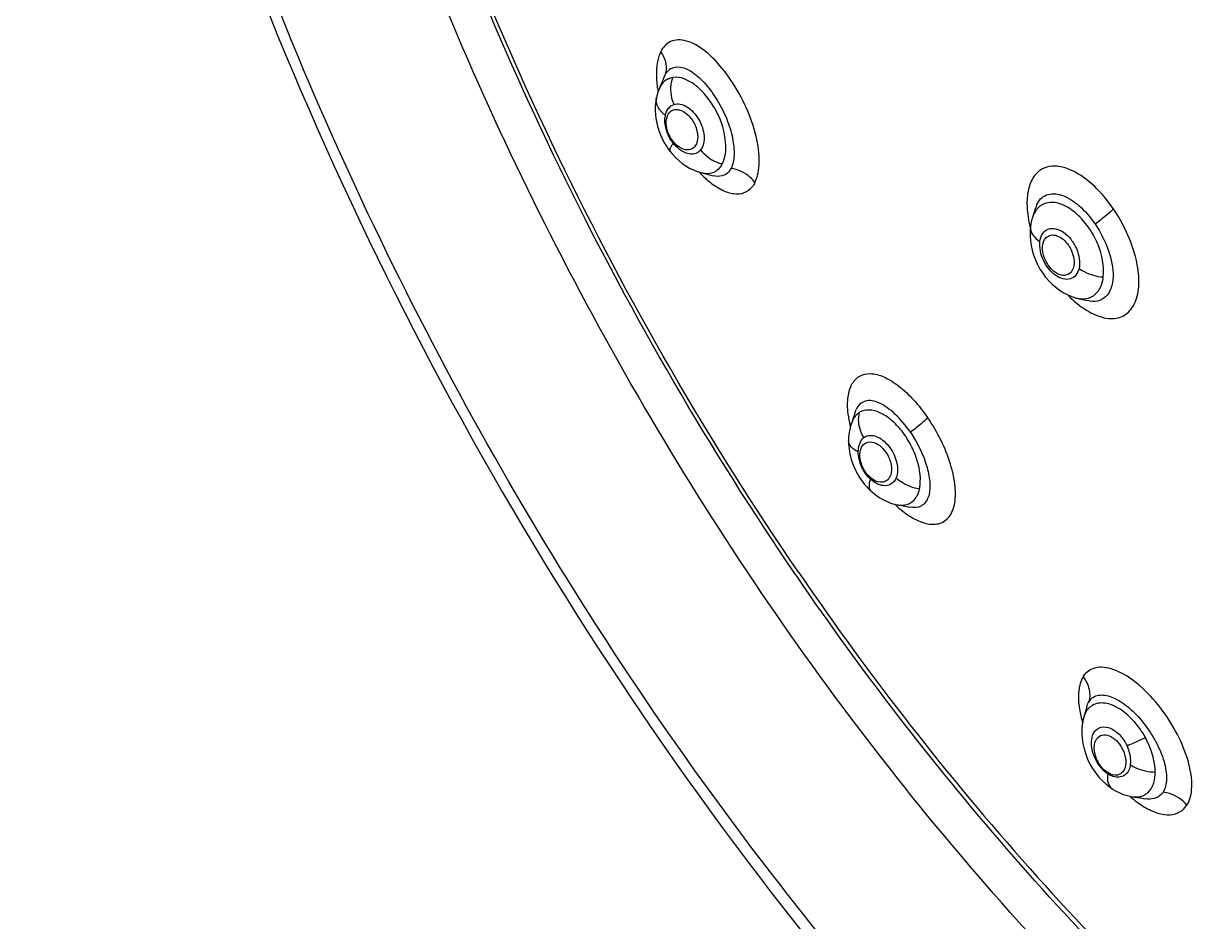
# Model space of a CAD drawing. Header units: millimetres. Extents: x 1241 to 1836, y -3 to 418.
# Drawn here: x 1621.68 to 1631.25, y 344.16 to 351.47 of the extents above; entities that cross this region are included whole.
import ezdxf

# ---------------------------------------------------------------- set-up
doc = ezdxf.new("R2010")
doc.units = ezdxf.units.MM
doc.header["$LTSCALE"] = 32.67
doc.layers.get('0').update_dxf_attribs({"linetype": 'CONTINUOUS'})
doc.layers.add('1', color=7, linetype='CONTINUOUS')

msp = doc.modelspace()

# ---------------------------------------------------------------- linework, layer by layer
at = {"color": 7, "linetype": 'Continuous'}
for p, q in [((1626.8775, 351.0142), (1626.8688, 350.9916)), ((1626.8824, 351.025), (1626.8775, 351.0142)), ((1626.8824, 351.025), (1626.8902, 351.043)), ((1626.8516, 350.9493), (1626.8462, 350.9368)), ((1626.8468, 350.937), (1626.8466, 350.9366)), ((1627.1909, 350.2525), (1627.2869, 350.2285)), ((1629.9059, 349.9671), (1629.8809, 349.8893)), ((1629.9062, 349.967), (1629.9065, 349.968)), ((1629.864, 349.813), (1629.864, 349.8128)), ((1629.9634, 349.4352), (1629.9871, 349.4031)), ((1630.2378, 349.2336), (1630.3281, 349.2123)), ((1628.4394, 348.3044), (1628.4401, 348.3065)), ((1628.4401, 348.3065), (1628.4478, 348.3273)), ((1628.4162, 348.2366), (1628.4108, 348.2219)), ((1628.4233, 348.2568), (1628.4162, 348.2366)), ((1628.5607, 347.6691), (1628.5648, 347.6653)), ((1628.7799, 347.5523), (1628.8155, 347.5451)), ((1628.8155, 347.5451), (1628.8838, 347.5315)), ((1627.9659, 346.9683), (1627.9548, 346.9846)), ((1627.9659, 346.9683), (1627.9549, 346.9847)), ((1627.98, 347.0014), (1627.9909, 346.9859)), ((1627.98, 347.0014), (1627.9907, 346.9857)), ((1630.3217, 345.9098), (1630.2977, 345.8255)), ((1630.6932, 345.1779), (1630.6941, 345.1778))]:
    msp.add_line(p, q, dxfattribs=at)
for points in [[(1626.8688, 350.9916), (1626.8601, 350.97), (1626.8516, 350.9493)], [(1626.8468, 350.937), (1626.8432, 350.9284), (1626.8343, 350.9041), (1626.8267, 350.8784), (1626.8226, 350.8611)], [(1626.8153, 350.8152), (1626.8132, 350.7847), (1626.8129, 350.7549), (1626.8145, 350.7256), (1626.8178, 350.6968), (1626.8226, 350.6688), (1626.8287, 350.6414), (1626.8363, 350.6141), (1626.8453, 350.5871), (1626.8554, 350.561), (1626.8665, 350.5359)], [(1626.8228, 350.8623), (1626.8197, 350.8463), (1626.8153, 350.8152)], [(1626.8665, 350.5359), (1626.8788, 350.5115), (1626.8922, 350.4877), (1626.9066, 350.4647), (1626.9217, 350.4428), (1626.9346, 350.4258)], [(1626.9346, 350.4257), (1626.9539, 350.4026), (1626.9787, 350.3761), (1627.0051, 350.3515), (1627.0329, 350.329), (1627.062, 350.3087), (1627.0923, 350.2908), (1627.1232, 350.2757), (1627.154, 350.2636), (1627.1848, 350.2541), (1627.1909, 350.2525)], [(1629.8807, 349.8897), (1629.8763, 349.8749), (1629.8678, 349.8374), (1629.864, 349.813)], [(1629.864, 349.8128), (1629.8609, 349.7771), (1629.8605, 349.7381), (1629.8631, 349.6995), (1629.8687, 349.6611), (1629.8773, 349.6227), (1629.889, 349.5841), (1629.9038, 349.545), (1629.9215, 349.5064)], [(1629.9215, 349.5064), (1629.9414, 349.4697), (1629.9634, 349.4352)], [(1629.9871, 349.4031), (1630.0126, 349.3735), (1630.0399, 349.3461), (1630.0693, 349.3207)], [(1630.0693, 349.3207), (1630.101, 349.2973), (1630.1343, 349.2764), (1630.1676, 349.259), (1630.2011, 349.2451), (1630.2378, 349.2336)], [(1628.4389, 348.3044), (1628.4372, 348.2992), (1628.4303, 348.2777), (1628.4233, 348.2568)], [(1628.4114, 348.2225), (1628.4049, 348.2035), (1628.3982, 348.1793), (1628.3926, 348.1541), (1628.3885, 348.1274), (1628.3859, 348.0996), (1628.3849, 348.0723)], [(1628.3849, 348.0723), (1628.3849, 348.0683), (1628.3854, 348.0482), (1628.3868, 348.0278), (1628.389, 348.0071), (1628.3921, 347.9859), (1628.3962, 347.9644), (1628.4012, 347.9427), (1628.4071, 347.9211), (1628.414, 347.8996), (1628.4219, 347.878), (1628.4306, 347.8567), (1628.4403, 347.8355), (1628.4509, 347.8144), (1628.4623, 347.7938), (1628.4745, 347.7738), (1628.4876, 347.7542), (1628.5014, 347.7353)], [(1628.5014, 347.7353), (1628.5157, 347.7173), (1628.5304, 347.7002), (1628.5454, 347.6842), (1628.5607, 347.6691)], [(1628.5649, 347.6652), (1628.5841, 347.6484), (1628.6115, 347.6271), (1628.6399, 347.608), (1628.6688, 347.5916), (1628.6979, 347.5778), (1628.7272, 347.5665), (1628.7565, 347.5576), (1628.7808, 347.5522)], [(1630.298, 345.8259), (1630.296, 345.8188), (1630.2878, 345.781), (1630.2828, 345.7405), (1630.2815, 345.6977), (1630.2841, 345.654), (1630.2902, 345.6101), (1630.3, 345.5661), (1630.313, 345.5234), (1630.3289, 345.4827), (1630.3478, 345.4435), (1630.3697, 345.4062), (1630.3943, 345.3706)], [(1630.3943, 345.3706), (1630.421, 345.3372), (1630.4484, 345.3075), (1630.4756, 345.2819)], [(1630.4756, 345.2819), (1630.5027, 345.2597), (1630.5274, 345.2423)], [(1630.5274, 345.2423), (1630.5347, 345.2377), (1630.5615, 345.2221), (1630.5894, 345.2084), (1630.6189, 345.1965), (1630.6501, 345.1868), (1630.6825, 345.1796), (1630.6932, 345.1779)], [(1630.694, 345.1778), (1630.7094, 345.1755), (1630.7333, 345.1718), (1630.7581, 345.1678), (1630.7833, 345.1634), (1630.799, 345.1606)]]:
    msp.add_lwpolyline(points, dxfattribs=at)
for centre, radius, start, end in [((1627.0176, 350.9843), 0.1399, 139.93848, 142.98189), ((1627.0087, 350.9919), 0.1283, 133.52135, 139.98357), ((1626.9947, 351.0036), 0.1102, 121.41332, 132.39717), ((1627.6336, 351.0638), 0.8114, 184.055, 188.12562), ((1626.9733, 350.9013), 0.128, 114.66652, 125.21218), ((1627.0229, 350.9803), 0.1466, 142.97206, 144.2303), ((1627.7467, 351.0795), 0.9257, 188.09835, 190.4528), ((1627.0379, 350.8546), 0.2081, 152.91065, 156.68531), ((1626.9133, 350.8413), 0.0929, 167.68293, 170.14559), ((1626.9855, 350.692), 0.0756, 125.55779, 134.31251), ((1626.9821, 350.6967), 0.0698, 114.59449, 125.53663), ((1627.8347, 350.891), 0.9188, 223.47454, 228.07684), ((1627.2427, 350.3665), 0.1189, 294.50034, 307.48275), ((1627.7457, 350.7927), 0.7862, 228.12142, 230.86369), ((1630.1266, 349.8986), 0.2307, 157.10464, 162.50546), ((1630.8019, 350.0416), 0.9689, 190.15182, 193.70251), ((1630.113, 349.8161), 0.2436, 159.25182, 162.42281), ((1630.8646, 350.0562), 1.0333, 193.66868, 194.19363), ((1630.7202, 349.7704), 0.752, 231.07261, 234.74341), ((1628.5415, 348.1914), 0.1306, 120.47315, 123.26028), ((1629.2335, 348.3872), 0.8576, 187.6049, 191.28397), ((1629.3305, 348.406), 0.9564, 191.25071, 193.25712), ((1628.6109, 348.1485), 0.2128, 156.70701, 159.6402), ((1628.5607, 348.1743), 0.1565, 141.52079, 146.64608), ((1628.5531, 348.1802), 0.1468, 137.21745, 141.50516), ((1628.5661, 348.0234), 0.093, 115.40929, 127.07727), ((1628.5643, 348.0258), 0.09, 127.09021, 134.41441), ((1629.4086, 348.2372), 0.9395, 226.47919, 229.21644), ((1628.8202, 347.7578), 0.2094, 259.13536, 262.85312), ((1629.3357, 348.1521), 0.8274, 229.19162, 232.94948), ((1629.286, 348.0872), 0.7456, 232.99371, 234.19525), ((1630.4368, 345.8014), 0.1384, 125.5291, 136.11225), ((1631.0647, 346.0191), 0.8125, 189.0399, 193.02992), ((1631.2025, 346.0507), 0.9539, 193.01499, 196.63378), ((1630.441, 345.7975), 0.1441, 136.15784, 145.76453), ((1631.2795, 345.8802), 0.9259, 228.99701, 233.68533), ((1630.8388, 345.2805), 0.1226, 325.63216, 327.0123), ((1630.9887, 345.2049), 0.1752, 315.87159, 327.1202)]:
    msp.add_arc(centre, radius, start, end, dxfattribs=at)
for points, knots in [([(1627.98, 347.0014), (1627.2445, 348.0762), (1625.9408, 350.3358), (1624.5296, 353.9252), (1623.7202, 357.5566), (1623.5571, 361.0376), (1623.9856, 363.7393), (1624.6799, 365.6309), (1625.3433, 366.8633), (1626.1546, 367.9279), (1627.1039, 368.8086), (1628.1771, 369.4906), (1628.9601, 369.8037), (1629.3615, 369.9237)], [0, 0, 0, 0, 0.149313, 0.297754, 0.440615, 0.573927, 0.695156, 0.751168, 0.8043, 0.855006, 0.90395, 0.951969, 1, 1, 1, 1]), ([(1627.9548, 346.9846), (1627.2576, 348.005), (1626.0119, 350.1459), (1624.6276, 353.5461), (1623.7763, 357.0048), (1623.5007, 360.3638), (1623.8188, 363.472), (1624.6016, 365.7932), (1625.5279, 367.3541), (1626.3418, 368.3476), (1627.2803, 369.1738), (1627.9833, 369.6057), (1628.3473, 369.788)], [0, 0, 0, 0, 0.146252, 0.291949, 0.433066, 0.566147, 0.688836, 0.800474, 0.852683, 0.902938, 0.951816, 1, 1, 1, 1]), ([(1627.6241, 350.1738), (1627.6481, 350.2231), (1627.6681, 350.3526), (1627.6378, 350.5604), (1627.5582, 350.7874), (1627.4387, 351.0044), (1627.2949, 351.1831), (1627.1601, 351.2914), (1627.0533, 351.3311), (1626.9839, 351.3364), (1626.9223, 351.3162), (1626.8917, 351.2874), (1626.8794, 351.271)], [0, 0, 0, 0, 0.104326, 0.24003, 0.396844, 0.558554, 0.708181, 0.831145, 0.880429, 0.922667, 0.960952, 1, 1, 1, 1]), ([(1626.8579, 351.2358), (1626.8506, 351.2208), (1626.8232, 351.1476), (1626.8199, 351.0673), (1626.8242, 351.0064)], [0, 0, 0, 0, 0.214998, 1, 1, 1, 1]), ([(1626.8579, 351.2358), (1626.8782, 351.2075), (1626.9071, 351.1439), (1626.9016, 351.0732), (1626.8902, 351.043)], [0, 0, 0, 0, 0.518937, 1, 1, 1, 1]), ([(1626.9372, 351.0976), (1626.9608, 351.112), (1627.0304, 351.1202), (1627.1311, 351.0664), (1627.2302, 350.9705), (1627.3231, 350.8415), (1627.3973, 350.6931), (1627.4456, 350.5417), (1627.46, 350.4045), (1627.4459, 350.3197), (1627.4295, 350.2873)], [0, 0, 0, 0, 0.076881, 0.177576, 0.308266, 0.459222, 0.617581, 0.768711, 0.89878, 1, 1, 1, 1]), ([(1626.966, 350.8086), (1626.9585, 350.8262), (1626.9354, 350.8967), (1626.9371, 350.9769), (1626.9568, 351.0284)], [0, 0, 0, 0, 0.257603, 1, 1, 1, 1]), ([(1627.3574, 350.3234), (1627.3904, 350.3839), (1627.3948, 350.5528), (1627.3254, 350.7429), (1627.2255, 350.8859), (1627.1225, 350.9878), (1627.0179, 351.0365), (1626.9568, 351.0284)], [0, 0, 0, 0, 0.227378, 0.516725, 0.662793, 0.796589, 1, 1, 1, 1]), ([(1626.896, 350.7198), (1626.8721, 350.7375), (1626.832, 350.7761), (1626.8177, 350.8332), (1626.8218, 350.8572)], [0, 0, 0, 0, 0.549879, 1, 1, 1, 1]), ([(1626.896, 350.7198), (1626.9004, 350.7401), (1626.9149, 350.778), (1626.9485, 350.8032), (1626.966, 350.8086)], [0, 0, 0, 0, 0.532763, 1, 1, 1, 1]), ([(1626.966, 350.8086), (1626.982, 350.8135), (1627.02, 350.8147), (1627.075, 350.7904), (1627.1257, 350.7464), (1627.1688, 350.6886), (1627.1985, 350.6214), (1627.217, 350.537), (1627.206, 350.4688), (1627.1826, 350.4383)], [0, 0, 0, 0, 0.09885, 0.213505, 0.345984, 0.489489, 0.634961, 0.773661, 1, 1, 1, 1]), ([(1626.9598, 350.4928), (1626.9336, 350.526), (1626.8965, 350.5992), (1626.8879, 350.6827), (1626.896, 350.7198)], [0, 0, 0, 0, 0.526679, 1, 1, 1, 1]), ([(1627.0236, 350.4519), (1626.9976, 350.4653), (1626.951, 350.5094), (1626.8985, 350.6059), (1626.8962, 350.7106), (1626.9327, 350.7461)], [0, 0, 0, 0, 0.260848, 0.546504, 1, 1, 1, 1]), ([(1626.953, 350.7602), (1626.9652, 350.7657), (1626.9844, 350.7682), (1627.0025, 350.7653), (1627.0072, 350.7642)], [0, 0, 0, 0, 0.732582, 1, 1, 1, 1]), ([(1627.0072, 350.7642), (1627.0347, 350.7579), (1627.0888, 350.722), (1627.1415, 350.643), (1627.1653, 350.553), (1627.153, 350.4915), (1627.1379, 350.4703)], [0, 0, 0, 0, 0.235707, 0.513122, 0.782294, 1, 1, 1, 1]), ([(1626.9598, 350.4928), (1626.9502, 350.4801), (1626.9363, 350.4618), (1626.9292, 350.4326), (1626.9346, 350.4258)], [0, 0, 0, 0, 0.648587, 1, 1, 1, 1]), ([(1627.022, 350.4338), (1627.0163, 350.4377), (1626.9934, 350.4548), (1626.9733, 350.4757), (1626.9598, 350.4928)], [0, 0, 0, 0, 0.238924, 1, 1, 1, 1]), ([(1627.1826, 350.4383), (1627.1744, 350.4276), (1627.153, 350.4089), (1627.0935, 350.3973), (1627.0482, 350.4161), (1627.022, 350.4338)], [0, 0, 0, 0, 0.22998, 0.461044, 1, 1, 1, 1]), ([(1627.0905, 350.4395), (1627.0853, 350.4386), (1627.0623, 350.4369), (1627.0393, 350.4439), (1627.0236, 350.4519)], [0, 0, 0, 0, 0.231345, 1, 1, 1, 1]), ([(1627.1826, 350.4383), (1627.2156, 350.3964), (1627.2742, 350.3508), (1627.3409, 350.3275), (1627.3574, 350.3234)], [0, 0, 0, 0, 0.757499, 1, 1, 1, 1]), ([(1627.3574, 350.3232), (1627.3546, 350.3181), (1627.3432, 350.299), (1627.3281, 350.2819), (1627.3151, 350.2719)], [0, 0, 0, 0, 0.264871, 1, 1, 1, 1]), ([(1627.1912, 350.2524), (1627.2002, 350.2502), (1627.2336, 350.244), (1627.2695, 350.248), (1627.2921, 350.2583)], [0, 0, 0, 0, 0.27209, 1, 1, 1, 1]), ([(1627.4112, 350.26), (1627.397, 350.2441), (1627.356, 350.2196), (1627.3095, 350.2228), (1627.287, 350.2285)], [0, 0, 0, 0, 0.47927, 1, 1, 1, 1]), ([(1627.6241, 350.1738), (1627.6129, 350.1888), (1627.5613, 350.2451), (1627.4865, 350.2797), (1627.4295, 350.2873)], [0, 0, 0, 0, 0.244998, 1, 1, 1, 1]), ([(1630.538, 349.9588), (1630.4733, 350.0527), (1630.3645, 350.1777), (1630.1907, 350.2816), (1630.0723, 350.314), (1629.9629, 350.2958), (1629.882, 350.2219), (1629.8394, 350.1102), (1629.8344, 350.0256), (1629.8361, 349.9799)], [0, 0, 0, 0, 0.324753, 0.459601, 0.572129, 0.667691, 0.761413, 0.869583, 1, 1, 1, 1]), ([(1627.2495, 350.1829), (1627.2819, 350.1565), (1627.3452, 350.1132), (1627.4447, 350.0769), (1627.5382, 350.0824), (1627.5849, 350.1179), (1627.6021, 350.1389)], [0, 0, 0, 0, 0.317998, 0.578572, 0.793912, 1, 1, 1, 1]), ([(1629.914, 349.9884), (1629.922, 350.0072), (1629.9425, 350.0416), (1630.0107, 350.0888), (1630.1042, 350.0799), (1630.1899, 350.0382), (1630.2884, 349.9654), (1630.351, 349.8908), (1630.3887, 349.8357)], [0, 0, 0, 0, 0.101287, 0.194089, 0.396577, 0.523785, 0.669062, 1, 1, 1, 1]), ([(1629.8361, 349.9799), (1629.8364, 349.971), (1629.8385, 349.9345), (1629.8433, 349.8981), (1629.8481, 349.8708)], [0, 0, 0, 0, 0.241174, 1, 1, 1, 1]), ([(1630.456, 349.4049), (1630.4655, 349.4929), (1630.4365, 349.635), (1630.3489, 349.7983), (1630.2599, 349.9064), (1630.1593, 349.9823), (1630.0558, 350.0186), (1629.9573, 350.0031), (1629.9135, 349.9573), (1629.8988, 349.9317)], [0, 0, 0, 0, 0.275339, 0.428405, 0.575487, 0.706754, 0.816195, 0.908212, 1, 1, 1, 1]), ([(1630.2861, 349.1564), (1630.3302, 349.1253), (1630.4163, 349.0772), (1630.5366, 349.0594), (1630.6162, 349.0839), (1630.6829, 349.1317), (1630.7384, 349.2369), (1630.7519, 349.3961), (1630.721, 349.5803), (1630.65, 349.7744), (1630.5789, 349.8989), (1630.538, 349.9588)], [0, 0, 0, 0, 0.123674, 0.223401, 0.267778, 0.311668, 0.408323, 0.528362, 0.672799, 0.833674, 1, 1, 1, 1]), ([(1630.538, 349.9588), (1630.5192, 349.9383), (1630.4703, 349.8956), (1630.4188, 349.8568), (1630.3887, 349.8357)], [0, 0, 0, 0, 0.431723, 1, 1, 1, 1]), ([(1630.3887, 349.8357), (1630.4349, 349.7692), (1630.5038, 349.6314), (1630.537, 349.4788), (1630.5352, 349.4073)], [0, 0, 0, 0, 0.530677, 1, 1, 1, 1]), ([(1629.864, 349.8128), (1629.8613, 349.7913), (1629.8783, 349.74), (1629.9179, 349.7084), (1629.9412, 349.6939)], [0, 0, 0, 0, 0.441436, 1, 1, 1, 1]), ([(1629.9412, 349.6939), (1629.944, 349.7161), (1629.9564, 349.7575), (1630.0246, 349.817), (1630.1277, 349.7834), (1630.1957, 349.7122), (1630.2412, 349.6374), (1630.2642, 349.5557), (1630.2648, 349.4998), (1630.2592, 349.4747)], [0, 0, 0, 0, 0.114096, 0.212384, 0.428818, 0.570227, 0.721402, 0.868699, 1, 1, 1, 1]), ([(1629.9917, 349.7249), (1630.0021, 349.7352), (1630.0316, 349.7502), (1630.0834, 349.7429), (1630.1328, 349.7118), (1630.1605, 349.6807), (1630.1729, 349.6626)], [0, 0, 0, 0, 0.203712, 0.427845, 0.69541, 1, 1, 1, 1]), ([(1630.2592, 349.4747), (1630.2546, 349.455), (1630.2392, 349.4183), (1630.1705, 349.3698), (1630.0763, 349.4031), (1630.0103, 349.4692), (1629.9532, 349.5593), (1629.9353, 349.6423), (1629.9412, 349.6939)], [0, 0, 0, 0, 0.109675, 0.207104, 0.426626, 0.567478, 0.718452, 1, 1, 1, 1]), ([(1630.0078, 349.5016), (1629.9949, 349.5204), (1629.9599, 349.5866), (1629.9531, 349.6865), (1629.9917, 349.7249)], [0, 0, 0, 0, 0.294841, 1, 1, 1, 1]), ([(1630.1729, 349.6626), (1630.1825, 349.6486), (1630.2124, 349.5942), (1630.2254, 349.5263), (1630.213, 349.4825)], [0, 0, 0, 0, 0.271261, 1, 1, 1, 1]), ([(1630.1498, 349.419), (1630.1381, 349.417), (1630.08, 349.4203), (1630.033, 349.4648), (1630.0078, 349.5016)], [0, 0, 0, 0, 0.210278, 1, 1, 1, 1]), ([(1630.213, 349.4825), (1630.2086, 349.4667), (1630.1941, 349.4371), (1630.1643, 349.4216), (1630.1498, 349.419)], [0, 0, 0, 0, 0.525079, 1, 1, 1, 1]), ([(1630.2592, 349.4747), (1630.2724, 349.4648), (1630.3322, 349.4279), (1630.4025, 349.4087), (1630.456, 349.4049)], [0, 0, 0, 0, 0.234832, 1, 1, 1, 1]), ([(1630.5352, 349.4073), (1630.5341, 349.3747), (1630.5252, 349.3151), (1630.4823, 349.2391), (1630.4083, 349.2011), (1630.3546, 349.2059), (1630.3281, 349.2125)], [0, 0, 0, 0, 0.293016, 0.53479, 0.754396, 1, 1, 1, 1]), ([(1630.356, 349.2414), (1630.3833, 349.254), (1630.4346, 349.3027), (1630.4514, 349.3692), (1630.456, 349.4049)], [0, 0, 0, 0, 0.454677, 1, 1, 1, 1]), ([(1630.1674, 349.2588), (1630.1739, 349.2521), (1630.1996, 349.2265), (1630.2267, 349.2023), (1630.2477, 349.1854)], [0, 0, 0, 0, 0.257003, 1, 1, 1, 1]), ([(1630.24, 349.2332), (1630.2503, 349.2306), (1630.2888, 349.2235), (1630.33, 349.2295), (1630.356, 349.2414)], [0, 0, 0, 0, 0.270788, 1, 1, 1, 1]), ([(1628.3834, 348.2737), (1628.3772, 348.3207), (1628.3734, 348.407), (1628.3984, 348.5234), (1628.4655, 348.6057), (1628.569, 348.6278), (1628.6822, 348.5936), (1628.801, 348.5172), (1628.9205, 348.404), (1628.9928, 348.3118), (1629.0277, 348.2614)], [0, 0, 0, 0, 0.135904, 0.245562, 0.33467, 0.422744, 0.530527, 0.665572, 0.824576, 1, 1, 1, 1]), ([(1628.8876, 348.1419), (1628.8517, 348.1956), (1628.7917, 348.268), (1628.7003, 348.3431), (1628.6238, 348.3907), (1628.5387, 348.409), (1628.474, 348.3724), (1628.4548, 348.3433), (1628.4478, 348.3273)], [0, 0, 0, 0, 0.341446, 0.491784, 0.622698, 0.821428, 0.907722, 1, 1, 1, 1]), ([(1628.51, 348.0976), (1628.5002, 348.1137), (1628.4686, 348.177), (1628.46, 348.2545), (1628.4752, 348.3043)], [0, 0, 0, 0, 0.26637, 1, 1, 1, 1]), ([(1628.9611, 347.6831), (1628.9777, 347.758), (1628.9589, 347.885), (1628.8961, 348.0385), (1628.8248, 348.1506), (1628.7389, 348.241), (1628.6473, 348.3033), (1628.5555, 348.3296), (1628.4973, 348.3172), (1628.4752, 348.3043)], [0, 0, 0, 0, 0.254296, 0.402625, 0.551623, 0.691241, 0.813709, 0.915072, 1, 1, 1, 1]), ([(1628.8498, 347.4825), (1628.8912, 347.4526), (1628.9702, 347.406), (1629.0815, 347.3865), (1629.1533, 347.4093), (1629.2127, 347.4544), (1629.2561, 347.5582), (1629.2561, 347.7111), (1629.2173, 347.8903), (1629.1401, 348.0794), (1629.0685, 348.2021), (1629.0277, 348.2614)], [0, 0, 0, 0, 0.122241, 0.217195, 0.258402, 0.299208, 0.392001, 0.513205, 0.661419, 0.827833, 1, 1, 1, 1]), ([(1629.0277, 348.2614), (1629.0109, 348.2416), (1628.965, 348.2003), (1628.9164, 348.1627), (1628.8876, 348.1419)], [0, 0, 0, 0, 0.421772, 1, 1, 1, 1]), ([(1628.5262, 348.1074), (1628.5401, 348.114), (1628.5744, 348.1203), (1628.6268, 348.1039), (1628.6772, 348.0693), (1628.7377, 348.0025), (1628.7849, 347.9012), (1628.7861, 347.809), (1628.7717, 347.7716)], [0, 0, 0, 0, 0.095082, 0.203524, 0.328997, 0.46738, 0.753444, 1, 1, 1, 1]), ([(1628.8876, 348.1419), (1628.9477, 348.0549), (1629.0159, 347.9155), (1629.0504, 347.731), (1629.0445, 347.6473), (1629.0326, 347.6132)], [0, 0, 0, 0, 0.564622, 0.807247, 1, 1, 1, 1]), ([(1628.4641, 347.9822), (1628.4427, 347.9922), (1628.4059, 348.0135), (1628.3848, 348.0544), (1628.3849, 348.0723)], [0, 0, 0, 0, 0.56792, 1, 1, 1, 1]), ([(1628.4641, 347.9822), (1628.4642, 347.9931), (1628.4669, 348.0312), (1628.4815, 348.0707), (1628.5013, 348.0901)], [0, 0, 0, 0, 0.281472, 1, 1, 1, 1]), ([(1628.6656, 347.7361), (1628.6364, 347.7307), (1628.5655, 347.7582), (1628.5, 347.8444), (1628.4675, 347.9477), (1628.4862, 348.0216), (1628.5075, 348.0424)], [0, 0, 0, 0, 0.218415, 0.499538, 0.781034, 1, 1, 1, 1]), ([(1628.555, 348.0631), (1628.5805, 348.0649), (1628.6383, 348.0418), (1628.6994, 347.9723), (1628.7356, 347.8838), (1628.7354, 347.8184), (1628.7257, 347.7913)], [0, 0, 0, 0, 0.213657, 0.480453, 0.759775, 1, 1, 1, 1]), ([(1628.5631, 347.7614), (1628.5172, 347.8035), (1628.4744, 347.881), (1628.4639, 347.9626), (1628.4641, 347.9822)], [0, 0, 0, 0, 0.759683, 1, 1, 1, 1]), ([(1628.5631, 347.7614), (1628.5593, 347.7515), (1628.5494, 347.7216), (1628.5485, 347.6803), (1628.5648, 347.6653)], [0, 0, 0, 0, 0.323193, 1, 1, 1, 1]), ([(1628.6638, 347.7084), (1628.6552, 347.7096), (1628.6179, 347.719), (1628.5849, 347.7414), (1628.5631, 347.7614)], [0, 0, 0, 0, 0.226052, 1, 1, 1, 1]), ([(1628.7717, 347.7716), (1628.7636, 347.7506), (1628.7342, 347.7112), (1628.6856, 347.7053), (1628.6638, 347.7084)], [0, 0, 0, 0, 0.504622, 1, 1, 1, 1]), ([(1628.7257, 347.7913), (1628.7245, 347.7878), (1628.7191, 347.7749), (1628.7111, 347.7628), (1628.7037, 347.7556)], [0, 0, 0, 0, 0.264966, 1, 1, 1, 1]), ([(1628.7717, 347.7716), (1628.7841, 347.7601), (1628.8397, 347.7169), (1628.9083, 347.6907), (1628.9611, 347.6831)], [0, 0, 0, 0, 0.240647, 1, 1, 1, 1]), ([(1628.9611, 347.683), (1628.9597, 347.6764), (1628.9536, 347.6522), (1628.944, 347.6287), (1628.9345, 347.6131)], [0, 0, 0, 0, 0.26751, 1, 1, 1, 1]), ([(1628.7942, 347.5501), (1628.8037, 347.5489), (1628.8392, 347.5468), (1628.876, 347.5576), (1628.8972, 347.5726)], [0, 0, 0, 0, 0.269, 1, 1, 1, 1]), ([(1629.0326, 347.6132), (1629.0221, 347.5845), (1628.9816, 347.529), (1628.9137, 347.5259), (1628.8838, 347.5318)], [0, 0, 0, 0, 0.50117, 1, 1, 1, 1]), ([(1643.8146, 339.761), (1643.2502, 339.4621), (1642.012, 339.0099), (1639.9973, 338.835), (1637.8835, 339.1486), (1635.7347, 339.9275), (1633.6069, 341.1406), (1630.8132, 343.333), (1629.0163, 345.4334), (1627.9659, 346.9683)], [0, 0, 0, 0, 0.101346, 0.206262, 0.317787, 0.437812, 0.566982, 0.704831, 1, 1, 1, 1]), ([(1627.9907, 346.9857), (1628.5628, 346.1512), (1629.7833, 344.5813), (1631.8463, 342.5365), (1634.0483, 340.9028), (1636.318, 339.7371), (1638.5838, 339.0824), (1640.7738, 338.9725), (1642.8057, 339.4272), (1643.9893, 340.1002), (1644.513, 340.5073)], [0, 0, 0, 0, 0.153866, 0.301465, 0.440424, 0.569201, 0.687465, 0.796442, 0.899128, 1, 1, 1, 1]), ([(1631.1358, 345.1098), (1631.1634, 345.1525), (1631.187, 345.2756), (1631.1528, 345.4732), (1631.0629, 345.6915), (1630.9288, 345.9015), (1630.7683, 346.0765), (1630.6203, 346.1824), (1630.5047, 346.2254), (1630.4294, 346.2342), (1630.3626, 346.2201), (1630.3269, 346.1949), (1630.3127, 346.18)], [0, 0, 0, 0, 0.095745, 0.223097, 0.375323, 0.536569, 0.689832, 0.820291, 0.874176, 0.920429, 0.961149, 1, 1, 1, 1]), ([(1630.2917, 346.1522), (1630.2713, 346.1186), (1630.2487, 346.0294), (1630.2546, 345.9402), (1630.2623, 345.8914)], [0, 0, 0, 0, 0.442835, 1, 1, 1, 1]), ([(1630.2917, 346.1522), (1630.3147, 346.1234), (1630.3487, 346.0579), (1630.3484, 345.9832), (1630.3389, 345.9502)], [0, 0, 0, 0, 0.517865, 1, 1, 1, 1]), ([(1630.3501, 345.9658), (1630.3597, 345.9772), (1630.3845, 345.9963), (1630.4318, 346.0079), (1630.4853, 346.0032), (1630.568, 345.975), (1630.674, 345.9009), (1630.7892, 345.7776), (1630.886, 345.6287), (1630.9533, 345.4741), (1630.9784, 345.3326), (1630.9615, 345.2444), (1630.9417, 345.2138)], [0, 0, 0, 0, 0.039291, 0.079913, 0.125777, 0.179308, 0.309124, 0.46181, 0.623045, 0.775927, 0.903549, 1, 1, 1, 1]), ([(1630.7982, 345.6587), (1630.7707, 345.7097), (1630.7064, 345.8005), (1630.6039, 345.8881), (1630.5176, 345.9288), (1630.4426, 345.947), (1630.3842, 345.9339), (1630.3564, 345.914)], [0, 0, 0, 0, 0.309817, 0.588952, 0.709754, 0.816889, 1, 1, 1, 1]), ([(1630.3827, 345.7034), (1630.3953, 345.7224), (1630.4393, 345.7534), (1630.5228, 345.738), (1630.5964, 345.6806), (1630.6339, 345.6243), (1630.6489, 345.5925)], [0, 0, 0, 0, 0.19985, 0.419222, 0.692077, 1, 1, 1, 1]), ([(1630.4932, 345.3636), (1630.4656, 345.3817), (1630.4223, 345.4248), (1630.3816, 345.5008), (1630.3547, 345.5915), (1630.36, 345.6673), (1630.3827, 345.7034)], [0, 0, 0, 0, 0.257196, 0.464947, 0.666652, 1, 1, 1, 1]), ([(1630.5706, 345.3541), (1630.5441, 345.3492), (1630.4796, 345.3714), (1630.4147, 345.4467), (1630.3777, 345.5419), (1630.3827, 345.6126), (1630.3967, 345.639)], [0, 0, 0, 0, 0.211915, 0.482616, 0.765041, 1, 1, 1, 1]), ([(1630.4119, 345.6596), (1630.4243, 345.672), (1630.4623, 345.6888), (1630.525, 345.6689), (1630.5803, 345.6214), (1630.6078, 345.5765), (1630.6186, 345.5516)], [0, 0, 0, 0, 0.195495, 0.421235, 0.69622, 1, 1, 1, 1]), ([(1630.6489, 345.5925), (1630.6592, 345.5967), (1630.7094, 345.6179), (1630.7589, 345.6404), (1630.7982, 345.6587)], [0, 0, 0, 0, 0.204545, 1, 1, 1, 1]), ([(1630.8785, 345.3779), (1630.8785, 345.4002), (1630.8702, 345.4981), (1630.8345, 345.5923), (1630.7982, 345.6587)], [0, 0, 0, 0, 0.227635, 1, 1, 1, 1]), ([(1630.6186, 345.5516), (1630.6239, 345.5393), (1630.6398, 345.4941), (1630.6426, 345.442), (1630.6309, 345.4092)], [0, 0, 0, 0, 0.277007, 1, 1, 1, 1]), ([(1630.6771, 345.4375), (1630.6789, 345.4495), (1630.6821, 345.5027), (1630.6663, 345.5556), (1630.6489, 345.5925)], [0, 0, 0, 0, 0.229842, 1, 1, 1, 1]), ([(1630.6771, 345.4375), (1630.6762, 345.432), (1630.6721, 345.4115), (1630.6641, 345.3915), (1630.6555, 345.3788)], [0, 0, 0, 0, 0.267244, 1, 1, 1, 1]), ([(1630.6771, 345.4375), (1630.6907, 345.4285), (1630.7529, 345.3949), (1630.8244, 345.3795), (1630.8785, 345.3779)], [0, 0, 0, 0, 0.231756, 1, 1, 1, 1]), ([(1630.4932, 345.3636), (1630.4896, 345.3393), (1630.4874, 345.2946), (1630.5114, 345.2528), (1630.5274, 345.2423)], [0, 0, 0, 0, 0.56259, 1, 1, 1, 1]), ([(1630.6555, 345.3788), (1630.6474, 345.3674), (1630.6266, 345.3474), (1630.5678, 345.3282), (1630.5198, 345.3459), (1630.4932, 345.3636)], [0, 0, 0, 0, 0.234453, 0.465858, 1, 1, 1, 1]), ([(1630.6248, 345.3953), (1630.6219, 345.3899), (1630.6092, 345.3705), (1630.5873, 345.3573), (1630.5706, 345.3541)], [0, 0, 0, 0, 0.264672, 1, 1, 1, 1]), ([(1630.8574, 345.2652), (1630.861, 345.2732), (1630.8745, 345.3093), (1630.8787, 345.3483), (1630.8785, 345.3779)], [0, 0, 0, 0, 0.229385, 1, 1, 1, 1]), ([(1630.694, 345.1779), (1630.7232, 345.1738), (1630.7841, 345.1774), (1630.8298, 345.2187), (1630.8449, 345.2421)], [0, 0, 0, 0, 0.514256, 1, 1, 1, 1]), ([(1630.9258, 345.1948), (1630.9107, 345.1797), (1630.8689, 345.1574), (1630.8224, 345.1571), (1630.799, 345.161)], [0, 0, 0, 0, 0.473274, 1, 1, 1, 1]), ([(1631.1358, 345.1098), (1631.1003, 345.1534), (1631.0333, 345.1981), (1630.9599, 345.2122), (1630.9417, 345.2138)], [0, 0, 0, 0, 0.754644, 1, 1, 1, 1]), ([(1630.7312, 345.1342), (1630.7672, 345.1078), (1630.8371, 345.0644), (1630.9448, 345.0284), (1631.0428, 345.0316), (1631.0952, 345.0631), (1631.1145, 345.0829)], [0, 0, 0, 0, 0.319372, 0.584421, 0.802459, 1, 1, 1, 1])]:
    msp.add_open_spline(points, degree=3, knots=knots, dxfattribs=at)
for points in [[(1626.8794, 351.271), (1626.8711, 351.26), (1626.864, 351.2481), (1626.8579, 351.2358)], [(1626.8997, 351.0058), (1626.888, 350.9975), (1626.8777, 350.9871), (1626.8691, 350.9757)], [(1626.8902, 351.043), (1626.8941, 351.051), (1626.8987, 351.0587), (1626.9039, 351.066)], [(1626.9199, 351.0176), (1626.9316, 351.0229), (1626.9441, 351.0263), (1626.9568, 351.0281)], [(1626.8691, 350.9757), (1626.8628, 350.9675), (1626.8574, 350.9586), (1626.8526, 350.9494)], [(1627.1076, 350.4448), (1627.1022, 350.4423), (1627.0964, 350.4406), (1627.0905, 350.4395)], [(1627.1379, 350.4703), (1627.1302, 350.4596), (1627.1196, 350.4503), (1627.1076, 350.4448)], [(1627.4112, 350.2599), (1627.4185, 350.2681), (1627.4245, 350.2775), (1627.4295, 350.2873)], [(1627.6241, 350.1738), (1627.6179, 350.1615), (1627.6107, 350.1496), (1627.6021, 350.1389)], [(1629.8988, 349.9317), (1629.8935, 349.9223), (1629.889, 349.9125), (1629.8852, 349.9024)], [(1628.4454, 348.28), (1628.4526, 348.2877), (1628.4609, 348.2948), (1628.4698, 348.3006)], [(1628.4302, 348.2602), (1628.4245, 348.2515), (1628.4196, 348.2422), (1628.4155, 348.2326)], [(1628.5075, 348.0424), (1628.5198, 348.0544), (1628.5377, 348.0619), (1628.555, 348.0631)], [(1628.7037, 347.7556), (1628.6935, 347.7457), (1628.6796, 347.7387), (1628.6656, 347.7361)], [(1628.8972, 347.5726), (1628.9122, 347.5833), (1628.925, 347.5975), (1628.9345, 347.6133)], [(1630.2917, 346.1522), (1630.2978, 346.1621), (1630.3047, 346.1715), (1630.3127, 346.18)], [(1630.3219, 345.9098), (1630.3258, 345.9238), (1630.3313, 345.9377), (1630.3389, 345.9502)], [(1630.35, 345.9658), (1630.3459, 345.9609), (1630.3422, 345.9557), (1630.3389, 345.9502)], [(1630.3084, 345.8546), (1630.3042, 345.8453), (1630.3007, 345.8357), (1630.2979, 345.8259)], [(1630.3218, 345.8786), (1630.3167, 345.871), (1630.3122, 345.8629), (1630.3084, 345.8546)], [(1630.3967, 345.639), (1630.4007, 345.6465), (1630.4058, 345.6536), (1630.4119, 345.6596)], [(1630.6309, 345.4092), (1630.6292, 345.4044), (1630.6271, 345.3997), (1630.6248, 345.3953)], [(1630.8449, 345.2421), (1630.8496, 345.2495), (1630.8538, 345.2572), (1630.8574, 345.2652)], [(1630.94, 345.2113), (1630.9358, 345.2054), (1630.931, 345.1999), (1630.9258, 345.1948)]]:
    msp.add_open_spline(points, degree=3, dxfattribs=at)
at = {"layer": '1', "color": 7, "linetype": 'Continuous'}
for points, knots in [([(1636.9962, 337.3888), (1636.0453, 337.7198), (1634.1357, 338.6295), (1631.4684, 340.5363), (1628.9674, 342.9709), (1626.7255, 345.8418), (1624.8249, 349.0422), (1623.3365, 352.4524), (1622.316, 355.9453), (1621.8021, 359.3914), (1621.8153, 362.6641), (1622.3602, 365.6452), (1623.4256, 368.2253), (1624.7522, 369.9806), (1626.0205, 371.0492), (1627.0556, 371.6812), (1628.1761, 372.1464), (1629.7888, 372.5441), (1631.9926, 372.5865), (1633.7288, 372.1703), (1634.5979, 371.8677)], [0, 0, 0, 0, 0.060652, 0.126472, 0.196722, 0.270171, 0.345279, 0.42036, 0.49373, 0.563859, 0.629526, 0.69001, 0.745288, 0.79624, 0.820706, 0.844851, 0.869007, 0.893503, 0.944566, 1, 1, 1, 1]), ([(1636.9122, 339.1203), (1636.0558, 339.4184), (1634.336, 340.2377), (1631.9338, 341.955), (1629.6813, 344.1476), (1627.6622, 346.7331), (1625.9505, 349.6155), (1624.61, 352.6868), (1623.691, 355.8326), (1623.2281, 358.9361), (1623.2401, 361.8836), (1623.7305, 364.5683), (1624.691, 366.8924), (1626.102, 368.7623), (1627.9203, 370.0825), (1630.0595, 370.7761), (1632.4051, 370.8193), (1633.9695, 370.445), (1634.7522, 370.1725)], [0, 0, 0, 0, 0.060669, 0.126507, 0.196777, 0.270246, 0.345375, 0.420477, 0.493868, 0.564016, 0.629701, 0.690202, 0.745496, 0.796462, 0.844947, 0.893474, 0.944551, 1, 1, 1, 1]), ([(1623.6296, 369.0349), (1623.2875, 368.4681), (1622.6896, 367.2396), (1622.0769, 365.231), (1621.7297, 363.0487), (1621.6205, 359.8937), (1622.1776, 355.7445), (1623.8047, 350.8315), (1626.2891, 346.1999), (1628.9752, 342.7843), (1631.4092, 340.4798), (1633.8684, 338.5966), (1635.9033, 337.5219), (1637.2953, 337.0373)], [0, 0, 0, 0, 0.051584, 0.10586, 0.163077, 0.223249, 0.351315, 0.486767, 0.624473, 0.758849, 0.823278, 0.885162, 1, 1, 1, 1])]:
    msp.add_open_spline(points, degree=3, knots=knots, dxfattribs=at)

doc.saveas('drawing.dxf')
